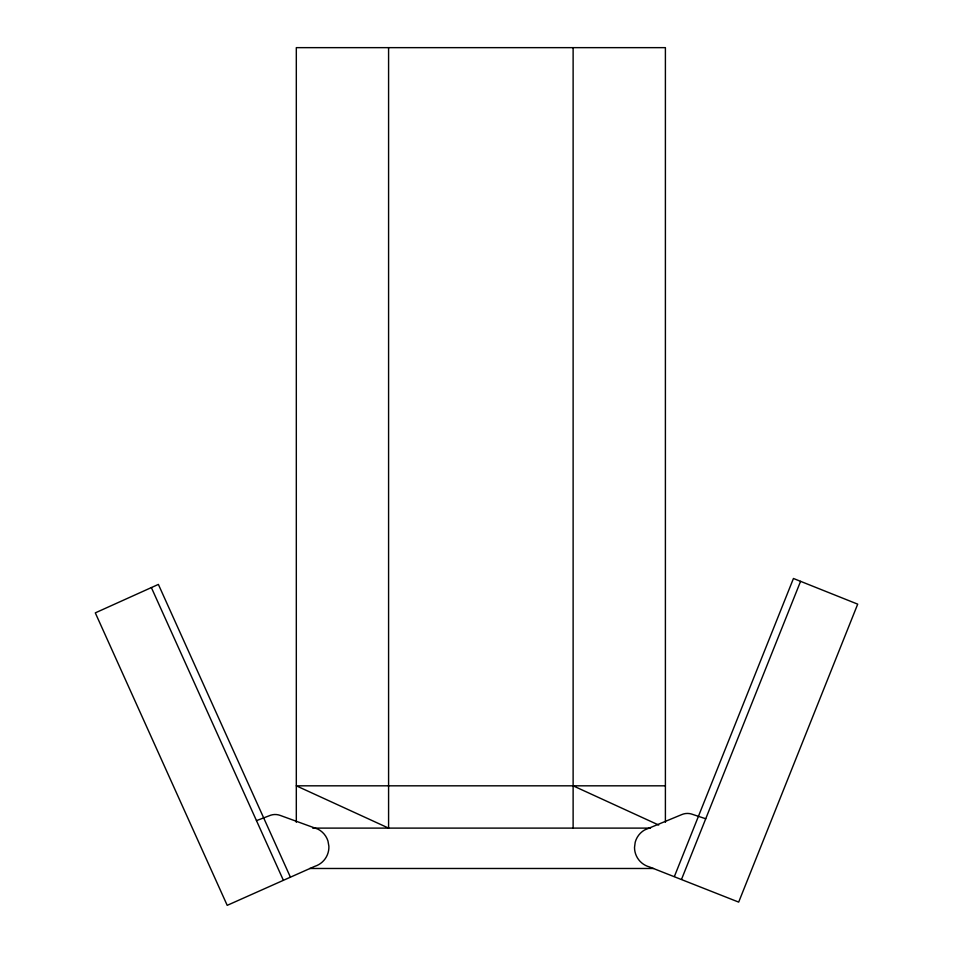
<?xml version="1.0" encoding="UTF-8"?>
<svg xmlns="http://www.w3.org/2000/svg" width="953" height="953" viewBox="0 0 953 953"><rect width="100%" height="100%" fill="white"/><g stroke="black" fill="none" stroke-linecap="round" stroke-linejoin="round"><path stroke-width="1.43" d="M674.414 876.438L793.444 578.483L857.7 604.154L738.682 902.11L649.481 866.944A20.18 20.18 0 0 1 634.519 847.455L635.21 842.226A20.18 20.18 0 0 1 644.609 829.968L681.907 814.529A14.426 14.426 0 0 1 691.163 813.922L705.732 818.758M681.55 879.285L800.58 581.33M256.476 820.64L270.819 815.172A14.426 14.426 0 0 1 280.099 815.375L318.028 829.181A20.18 20.18 0 0 1 327.963 841.011L328.88 846.204A20.18 20.18 0 0 1 314.788 866.337L227.207 905.35L95.3 612.874L158.377 584.415L290.284 876.903M665.397 785.82L296.312 785.82L388.586 828.109L388.586 47.65M312.679 828.109L650.518 828.109M309.701 868.481L653.496 868.481M573.122 785.82L658.714 825.048M151.372 587.584L283.279 880.06M665.397 822.284L665.397 47.65L296.312 47.65L296.312 822.284M573.122 47.65L573.122 828.109"/></g></svg>
